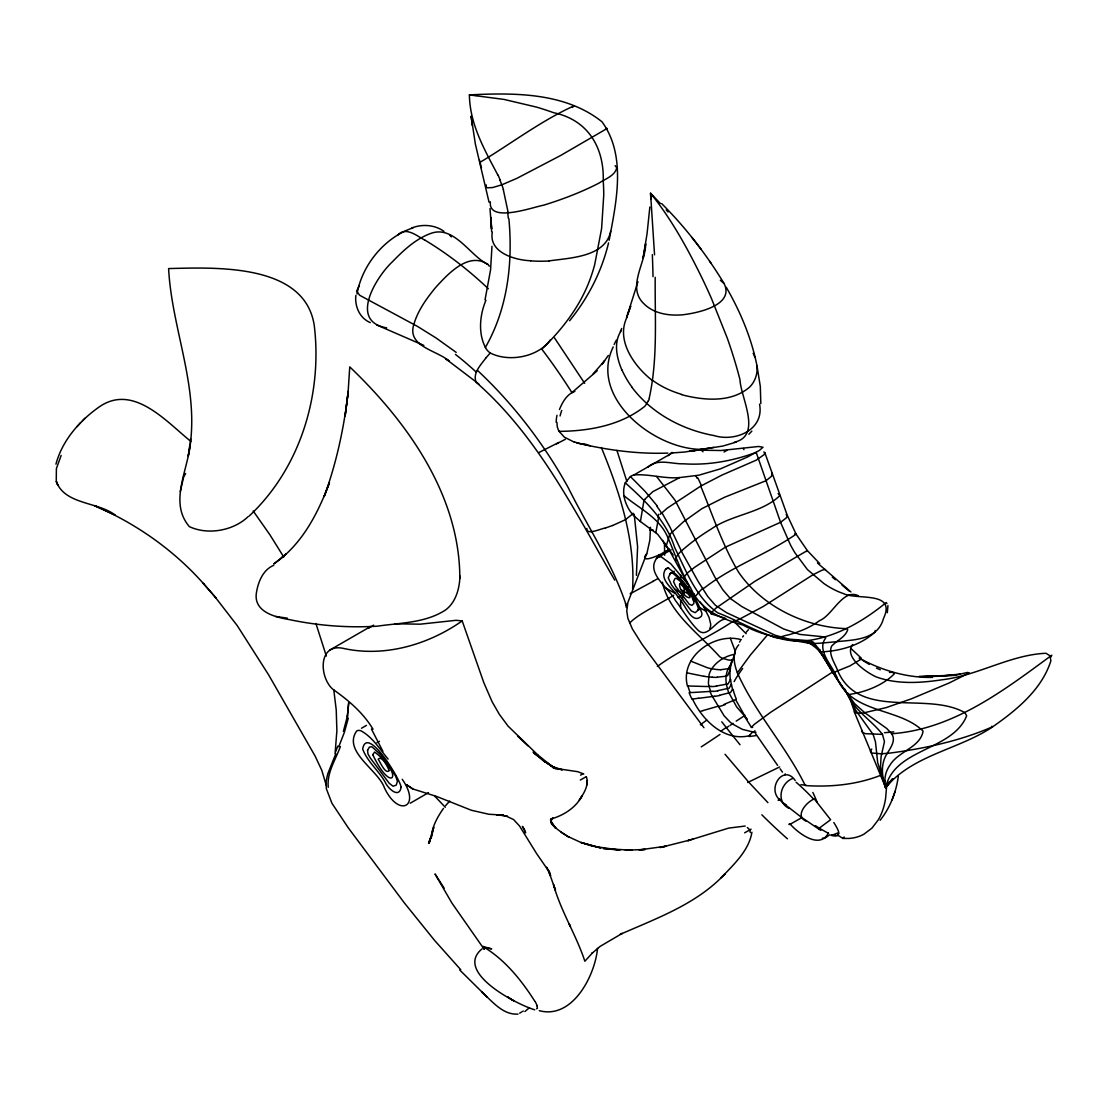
<?xml version="1.0" encoding="UTF-8"?>
<svg xmlns="http://www.w3.org/2000/svg" width="1108" height="1108" viewBox="0 0 1108 1108"><rect width="100%" height="100%" fill="white"/><g stroke="black" fill="none" stroke-linecap="round" stroke-linejoin="round"><path stroke-width="1.5" d="M886.926 603.583L886.22 602.517C862.966 621.533 836.111 637.1 805.765 640.881C773.924 643.623 746.39 623.679 717.832 612.862C695.935 597.572 686.087 570.731 674.675 547.546C666.282 520.732 645.521 501.093 625.286 482.811L630.383 476.523L645.147 491.426L657.321 506.037M610.66 231.35C605.384 257.07 570.163 257.859 549.139 260.879M491.98 246.267L490.567 269.853L485.027 299.88M885.721 784.464L885.652 787.58C912.438 755.31 957.104 749.853 991.023 727.956C1015.496 710.99 1041.603 690.215 1050.883 660.811L1049.982 655.77L1045.952 653.277C1010.274 654.814 978.253 675.34 942.797 679.675C920.803 682.999 897.438 684.619 876.137 676.891C866.428 672.445 843.299 656.919 852.648 644.551M664.648 555.219L664.454 542.601M861.581 730.13L862.287 732.374L865.514 733.676L882.48 734.41L884.461 741.668L881.095 756.556L880.528 766.487L881.996 775.586L885.652 787.58L892.923 778.979M357.025 293.994C361.997 264.854 385.002 237.015 413.284 227.777M886.649 785.974L885.597 798.494A109.9 63.447 60 0 1 878.242 819.92L871.954 828.119L863.963 834.172A100.482 58.018 60 0 1 848.783 838.451L842.883 838.424L837.44 834.933M355.876 295.393C354.56 306.307 359.754 318.273 370.307 322.608M281.654 557.615L286.224 553.972L273.828 563.903C301.93 544.61 317.761 513.793 329.422 482.756L324.159 496.564C336.61 462.632 344.2 426.995 348.272 391.124L345.114 416.206L348.106 392.163L349.754 366.9C407.481 421.996 459.903 495.595 459.82 578.514C459.1 590.093 455.277 602.655 445.665 609.899C425.666 623.07 400.251 622.793 377.357 626.172C347.954 627.987 318.481 625.688 289.645 619.663C276.127 617.35 254.757 612.433 256.183 594.622C257.527 583.293 262.513 569.941 273.745 565.302M673.138 555.025L657.736 534.319L640.424 521.549L643.928 500.705M597.531 948.379C594.996 975.788 572.448 1019.609 539.277 1010.676M335.253 751.543L336.874 730.74L336.236 709.923L333.757 689.619M730.31 669.384L727.707 675.506A13.102 4.598 10.2 0 1 726.045 676.199L725.948 679.273A31.218 29.708 44.9 0 0 726.516 684.495A39.251 37.104 47.5 0 0 727.471 688.802A45.096 41.619 52.2 0 0 728.939 693.096M636.394 575.315L637.599 546.756L634.205 514.209M189.8 444.862L188.208 456.136C201.836 392.218 171.851 331.514 168.61 268.565C215.561 267.457 304.866 263.136 314.257 325.503C322.58 394.379 300.42 468.061 249.092 516.106M649.856 206.988L647.086 233.511L643.097 257.998L645.673 243.746C645.715 263.399 626.366 287.457 644.136 303.966C654.039 313.702 668.761 315.877 682.071 314.852C696.724 313.259 734.826 305.545 724.147 283.62C706.53 254.618 685.7 227.528 661.642 203.581M632.599 589.165C635.355 540.288 619.774 492.201 601.339 447.521M348.674 703.068L347.316 717.001L348.701 702.666M561.174 832.26C584.401 846.512 549.679 826.707 551.064 821.984L555.648 828.133L551.424 822.676L551.382 818.757L550.385 819.975L553.127 818.078L551.078 819.02C563.75 815.322 575.661 807.815 582.06 795.932L579.304 800.045C583.847 793.48 589.165 785.198 586.423 776.93M586.852 784.976L587.323 780.544M875.209 630.507L875.057 632.017C860.93 644.911 841.041 651.019 821.928 651.809M649.219 398.174C657.958 358.646 654.786 317.497 655.202 277.305M741.39 639.731C714.743 631.879 679.675 656.725 687.417 685.963L705.477 686.489A35.262 10.9 1.2 0 0 708.94 686.434L711.364 686.351M751.916 832.233C749.022 849.947 734.992 863.243 723.109 875.749L725.006 873.852C696.766 904.045 657.099 918.103 620.203 934.376L622.294 933.365L600.079 946.412L591.991 953.323L592.531 952.825L584.858 961.245C576.229 934.944 560.883 911.385 553.501 884.586L555.468 890.25L548.682 871.276L550.634 875.569L546.535 867.273L549.72 872.536L536.715 853.769L519.527 826L513.572 819.546L505.982 816.028L496.481 814.726L503.323 815.1L488.919 814.269L471.343 810.253L436.76 796.5L412.785 788.938L406.345 784.602L412.785 788.938M190.618 438.699C190.022 467.424 167.654 501.273 189.357 526.619C207.75 535.33 233.373 530.787 248.053 516.702M898.297 776.5C896.095 792.317 890.153 807.746 880.126 820.266M735.13 653.221L729.576 667.805A15.831 7.147 23.4 0 1 728.025 668.706L720.865 669.689M887.3 612.738L887.951 605.55M609.151 240.242C616.311 202.113 626.657 155.535 601.976 121.783C565.177 92.393 514.181 92.657 469.404 94.9C469.806 124.539 484.695 149.982 497.977 175.299M492.312 232.14C488.503 252.541 515.068 260.242 530.787 260.754M180.285 491.55L183.582 477.257L185.632 473.504M828.355 833.147C819.74 849.573 798.633 833.535 790.239 824.214L788.938 824.56L789.616 823.632M55.94 464.169C62.228 440.596 79.388 420.888 99.041 407.038C133.168 383.022 166.255 421.608 190.756 441.316M655.867 532.491L658.72 516.951M430.278 838.728L429.128 843.327L433.754 827.26L431.137 838.41C431.746 827.371 437.203 817.261 443.477 808.397M732.305 689.73L730.56 692.486L719.452 695.284M343.397 731.349L347.51 715.768M608.541 242.901C601.755 271.418 588.071 298.052 569.595 320.752M348.327 718.053L344.325 732.457L338.743 746.778M786.015 804.851L782.206 802.344L779.547 798.757M731.183 684.647L729.106 688.207L717.61 690.672M730.463 679.509L728.108 683.899L716.336 686.018M430.666 837.191L428.561 843.382L430.5 838.451M892.106 799.865L895.112 791.389M627.821 314.035L630.701 306.182L626.532 317.705L637.959 281.709M763.758 452.022L764.908 452.549L764.118 454.654L756.265 460.152L721.779 475.166L700.713 486.093L667.307 508.115L660.368 514.209M625.286 482.811C621.436 492.672 624.912 503.891 630.812 512.187A18.808 8.878 56.7 0 0 633.61 515.497L640.424 521.549M550.33 339.962C538.128 356.97 509.071 362.607 490.151 352.953A17.839 16.786 88 0 1 486.343 349.075C477.783 334.519 479.626 315.268 485.913 300.31M559.457 409.544C562.435 402.176 566.908 394.088 574.886 391.373M490.359 201.808C487.977 223.691 533.724 206.877 543.529 205.215C562.518 199.371 581.174 192.28 598.86 183.18C605.093 178.984 614.926 175.895 616.782 167.779L615.148 165.632M334.907 753.412L337.843 746.113M820.834 830.363L819.2 829.352L820.432 827.274L830.612 819.712L814.283 798.937C806.389 801.887 794.048 816.541 806.458 821.277M808.895 642.183L808.715 642.598A27.16 3.185 -12.2 0 0 810.073 643.332L818.244 649.676M340.405 746.473C335.627 759.769 326.721 772.608 328.245 787.303M818.937 649.981L832.939 672.528A7.964 1.094 -27.6 0 0 832.897 672.625L822.621 655.645L814.699 645.396L808.66 641.961L794.935 640.092M486.329 184.939L485.913 186.809L487.312 187.82L492.672 187.543L501.744 184.842L516.799 178.388L560.454 155.591L607.184 128.445L606.076 128.597M727.665 669.578L731.751 662.778M335.793 753.772L327.677 774.077L326.126 781.334L326.348 788.744L331.998 803.383L348.258 827.801L404.171 902.688L434.516 940.346L460.748 969.708M1051.035 656.864L1051.769 655.202C1003.986 690.312 953.254 729.327 891.663 733.745L886.774 728.496L864.669 712.652L854.573 703.608L836.582 678.581L819.823 650.064L812.995 641.975L809.339 640.701L789.228 639.15L775.198 635.258L726.571 612.682L715.408 605.287L707.804 596.547L698.248 581.645L682.528 553.418L669.828 526.812L661.822 512.602M711.004 613.029L715.81 608.264A19.625 2.936 -31.1 0 1 717.472 607.059M620.328 331.583L621.726 328.453M61.148 455.43L56.397 468.573L56.273 480.387M486.121 357.621C481.149 364.601 472.174 373.202 476.232 382.329C537.754 436.303 574.456 510.469 614.732 580.149M887.079 784.533L885.652 787.58L877.716 762.803L875.445 741.723L873.132 734.479L855.875 710.533L847.329 693.83A56.494 9.446 -22.3 0 0 847.371 694.231C855.044 710.976 871.594 720.311 882.48 734.41M648.028 401.138L646.283 404.268A48.918 24.099 70.7 0 1 644.717 406.373C620.923 425.417 588.819 431.164 559.041 431.358M831.014 834.892L833.327 835.972L835.28 834.878M485.304 347.538C507.699 308.592 512.935 262.804 508.891 218.747M614.151 344.436L616.339 340.156M891.663 733.745C896.247 740.421 890.61 747.692 887.189 753.44C880.472 763.606 881.705 776.625 885.652 787.58L892.203 778.855M739.507 642.114L740.241 640.84M888.117 783.245L885.652 787.58L855.515 714.826L848.673 694.716M627.433 316.431C615.065 339.782 634.288 366.568 652.557 380.667M621.283 330.613C613.264 342.386 616.685 357.856 621.893 370.058M854.85 710.006L854.476 712.209M888.962 782.276L885.652 787.58L884.946 780.932M644.565 499.528L652.82 491.661L679.786 477.562L698.885 475.194L720.532 468.822L747.692 456.925L759.354 450.444L762.996 447.244L758.551 446.482L720.962 450.513L695.658 450.111M586.88 528.461C586.229 535.815 601.187 528.419 605.467 528.004M613.223 346.942C587.988 398.409 656.712 451.413 704.273 449.322L689.314 451.344L722.845 446.053L736.211 442.12M889.239 782.165L885.652 787.58C894.281 748.122 952.631 750.933 966.647 715.837L965.026 712.776C926.939 690.824 859.766 720.671 837.939 671.309C835.28 663.512 828.064 654.634 831.554 646.213C836.637 640.535 845.252 637.322 847.731 629.718L847.08 628.665C805.571 627.405 762.65 606.935 738.634 572.296C722.527 545.247 712.679 515.082 700.713 486.093M880.763 775.268C856.955 784.686 830.695 787.248 805.281 785.558C785.946 746.016 755.24 713.04 737.374 672.805L750.351 655.077L766.708 635.826M742.637 637.017L743.482 635.77M608.306 355.46L602.24 363.992L604.566 360.793L593.071 373.936M697.791 610.383L695.228 612.655L691.323 610.951L671.517 584.941L668.249 577.808L670.437 573.238A5.789 3.338 60 0 1 672.542 573.058C683.844 581.728 693.636 594.4 698.248 607.987A5.955 3.435 60 0 1 697.791 610.383L700.741 608.68M726.045 619.109C715.893 618.693 707.403 640.452 697.403 629.566C688.788 620.826 682.75 609.996 675.284 600.314C669.08 587.836 644.537 572.684 657.432 557.393A11.08 6.399 60 0 1 661.462 557.033L670.839 563.847L688.927 585.453M650.119 527.81L649.897 530.109L653.443 530.233M665.506 569.346C658.637 579.941 674.024 589.013 678.179 597.447C684.467 602.35 691.309 625.494 701.281 616.325A7.631 4.404 60 0 0 701.876 613.25C695.962 595.827 683.401 579.581 668.913 568.446A7.424 4.28 60 0 0 666.213 568.695L665.506 569.346L668.456 567.642M679.564 584.221C678.913 588.736 685.644 598.528 689.799 597.683A2.188 1.26 60 0 0 689.965 596.796L686.364 590.162L680.534 583.971A2.119 1.233 60 0 0 679.758 584.041L682.514 582.517M359.38 285.393L356.61 291.141L359.671 295.282L417.453 326.375L436.192 338.065L456.205 352.399M645.452 555.288C641.463 562.85 656.282 556.216 659.135 554.914M738.717 644.814C731.765 652.584 733.981 663.969 737.374 672.805M871.761 749.036L870.417 751.21L871.608 753.011L881.719 753.842M825.682 570.274L824.948 569.374L821.831 570.301L812.884 574.817L763.163 606.533L738.87 619.497M632.571 514.015L625.383 519.721L612.613 525.524M445.624 805.571L449.682 801.098M692.569 699.19C702.763 720.699 724.84 742.041 750.005 735.574M746.266 632.114L748.399 629.718M844.144 836.955L842.883 838.424M837.482 835.515L837.98 832.884L831.222 835.557M80.552 422.771L77.02 426.677M394.864 623.776L420.167 624.178L456.053 620.314L462.188 620.909C428.616 644.51 385.307 657.307 344.325 648.609C318.065 642.003 318.813 676.863 332.788 689.231C348.508 700.353 362.967 712.486 373.022 729.189M748.897 434.267L751.861 431.067M668.138 455.665L671.462 452.812M752.914 732.346L755.961 732.263M806.416 551.549L807.317 550.551L796.112 534.167L787.192 515.137L764.977 453.103M541.812 349.117C561.673 330.018 579.041 307.678 589.096 281.82A287.858 166.2 60 0 0 594.705 264.604L601.602 228.594L603.749 194.994A241.669 139.525 60 0 0 603.237 180.756C604.206 147.295 587.752 119.719 553.571 112.697A447.632 258.441 60 0 0 536.646 107.13L504.001 99.415L469.404 94.9L477.105 95.413M820.294 650.216L819.574 651.31L820.945 651.781M646.075 554.609L646.795 553.889M397.827 234.979C405.86 226.309 417.024 236.018 424.738 240.09M82.518 420.735L85.371 417.938M597.212 370.778L571.839 392.675M720.893 877.855L722.845 875.999M647.737 467.313C657.335 458.019 672.099 464.28 683.705 463.809C708.358 465.471 733.094 460.886 756.182 452.383L780.558 522.297L790.323 544.624A89.166 51.48 60 0 0 794.81 552.615L807.427 569.581L823.95 583.57A90.773 52.408 60 0 0 843.216 593.5C856.941 600.467 896.732 590.439 883.478 618.527C877.522 640.535 853.118 639.801 834.878 641.851C827.108 642.529 819.311 643.513 811.499 643.526M829.629 834.878L824.629 838.34L822.385 838.23M368.452 628.375L373.645 625.147M524.86 1011.535L529.444 1007.712M837.911 835.501L835.169 836.111L833.825 834.975M580.315 780.032L586.229 776.694M482.077 948.864C453.768 971.938 516.273 1004.333 534.749 1009.817M744.631 832.814L751.127 829.186M717.444 607.059L755.019 581.229L807.317 550.551L819.712 563.598M736.197 721.114L745.061 715.339M698.705 698.317L712.458 696.516L724.12 715.81L730.02 722.042L732.25 723.843L732.997 723.33M725.657 728.316L728.884 726.128M630.854 593.251L630.203 593.777L653.263 581.257M580.592 775.143L582.642 774.007M795.212 780.544C784.076 764.021 767.179 787.151 778.993 799.173M792.663 778.481C780.323 783.162 775.822 801.86 789.048 808.397M833.105 671.683L770.683 712.278L754.091 724.507L751.432 727.444L752.651 727.402M665.991 551.313L663.387 552.823M800.738 818.23L790.239 824.214M706.752 720.158L700.381 724.729L701.516 724.715M519.652 1013.155L521.286 1012.2M480.512 162.017C508.918 145.148 541.84 120.218 574.096 105.856M539.028 452.452L558.681 442.521M329.588 650.188L370.654 626.477M748.385 782.082L747.775 782.456L779.658 766.944M630.438 476.648A43.655 22.936 67.4 0 1 634.178 474.806L672.958 452.549M727.236 450.153L723.995 452.022M361.513 728.247L366.443 725.394M656.365 558.363L671.157 549.831M669.883 573.75L674.315 571.188M686.212 588.5L692.029 597.06L693.927 602.17A4.044 2.341 60 0 1 693.622 603.791L691.877 605.342L689.218 604.179L675.755 586.492L673.525 581.645L675.021 578.542A3.933 2.271 60 0 1 676.448 578.404L679.786 580.827L686.212 588.5L689.162 586.797M681.365 593.791L684.315 592.087M678.179 597.447L681.129 595.744M410.251 803.203L428.519 792.635M673.706 595.231C660.326 603.957 638.651 613.472 629.76 622.987M522.228 1011.659L523.253 1011.064M376.914 742.706L379.435 741.28M733.538 620.992C709.342 637.294 679.536 649.939 657.363 666.462M738.371 619.746L733.911 621.477L746.141 633.679M724.203 704.3L735.587 699.619L744.119 714.688M693.276 838.964L687.777 840.709L728.593 828.119L745.199 826.042M700.117 711.502L702.915 710.644M718.773 706.031L706.599 709.549A45.691 5.914 -16.5 0 0 702.874 710.574M411.941 227.888C422.342 223.899 434.765 224.758 443.934 231.337M689.896 840.03L661.365 847.246L659.897 847.481L666.296 846.18L639.039 849.933L645.202 849.462L625.327 850.238L631.948 850.265L603.348 848.493L619.968 850.155L592.392 846.124L580.869 842.495L600.91 848.022L580.578 842.315L568.515 836.762M734.341 442.217C762.595 435.776 740.656 397.384 739.992 379.739A324.021 187.1 60 0 0 727.25 338.051L711.447 298.481A392.329 226.517 60 0 0 701.198 276.349C686.822 247.25 671.046 218.539 650.548 193.235L650.908 199.385M676.586 560.62C673.041 560.108 679.218 552.601 681.323 551.078C690.478 542.878 700.491 535.621 710.962 529.195C731.903 514.347 761.528 513.295 779.88 495.595L778.121 493.6M713.732 447.383L684.758 452.022L672.459 452.923M726.072 676.212L717.195 677.182M960.179 674.066L939.252 676.226L921.607 676.753L955.29 675.271L967.464 672.445L969.278 672.861L949.404 682.874L911.469 698.802L886.095 707.638L864.669 712.652M859.212 658.083C880.999 670.174 906.773 678.013 932.52 677.376M688.345 584.553L683.719 577.503L687.168 573.168L694.841 567.144L725.532 547.075L780.558 522.297L786.181 518.018L787.206 516.356L786.209 514.458M733.247 654.565C724.715 656.462 716.641 661.476 711.738 668.817A28.794 24.293 42.8 0 0 709.078 674.675L708.4 682.763A30.844 26.135 41.5 0 0 708.954 686.448M714.757 696.143L712.458 696.516M889.489 672.418L892.605 672.293L894.267 673.872C882.938 685.45 863.797 692.805 847.62 694.633A32.478 5.415 -22.7 0 1 847.385 694.231L832.939 672.528M756.03 735.601L749.188 736.529M634.219 474.903C649.426 473.822 664.468 479.002 679.786 477.562M732.831 659.966L731.986 660.063A39.542 22.825 60 0 1 728.413 660.008L722.125 658.166A20.013 11.551 59.9 0 1 719.646 656.67C699.411 634.011 668.983 612.946 662.376 582.171M712.763 691.267L694.564 692.389A107.365 27.589 -3.6 0 0 689.564 692.639M887.189 753.44C923.006 748.883 959.251 741.28 992.283 726.89L991.826 726.211M794.658 533.834L796.112 534.167C767.318 554.18 732.485 565.953 704.342 587.946C700.173 588.251 693.58 601.519 694.342 594.054M955.29 675.271L919.321 676.365M667.889 453.089C637.585 454.211 607.309 450.07 577.85 443.145M785.267 773.869L784.699 775.032M517.99 1014.111C502.603 1015.039 492.298 1001.272 481.841 992.089L487.312 997.269L459.765 970.026M712.264 677.126L708.608 676.877A30.484 11.869 11.7 0 1 703.954 676.282M725.131 618.153L711.031 613.86A22.34 3.712 -28.7 0 1 710.92 613.07M586.631 444.46L582.157 444.003M386.623 327.843C348.3 321.32 376.637 276.321 392.772 261.405C403.963 249.854 416.345 238.317 431.857 233.054C454.529 225.727 470.498 256.211 487.922 264.438L489.404 266.225M275.684 616.45L287.318 618.153M753.218 732.042L742.291 729.341L732.25 723.843M703.954 676.323L686.641 672.764M810.197 643.388C787.303 639.358 763.883 636.574 742.969 625.037C721.765 619.04 700.228 610.009 690.824 588.306C680.811 572.213 675.201 554.014 667.528 536.826C659.274 517.63 639.191 508.434 623.956 495.664M576.492 442.784L590.287 445.748M502.769 815.308L507.409 816.347L505.982 816.028M803.743 641.172L814.297 645.271L821.499 652.57M681.489 394.67C703.594 400.445 731.169 403.077 749.7 387.024C755.213 381.471 757.858 373.451 756.986 365.709C751.404 338.009 740.366 311.653 726.239 287.235M376.803 325.004L423.852 345.433M574.096 442.05L564.332 437.148L558.917 431.137M583.764 774.007L577.767 771.694L553.321 768.052L562.365 769.825L552.103 766.473L554.222 767.512L544.513 761.404L555.33 768.536L545.856 761.999L553.391 767.525L537.422 754.617M690.755 661.116L707.347 667.722A24.431 11.385 24.3 0 0 710.63 668.567L716.336 669.467A39.403 18.143 24 0 0 720.92 669.758M876.497 668.124L880.306 669.8M478.85 384.033L445.513 358.673L449.114 361.028C437.009 350.308 406.608 346.582 413.866 324.284C417.896 310.517 426.483 298.62 435.486 287.664C447.674 274.285 468.546 251.114 487.922 264.438M418.879 343.341L421.206 344.574M832.967 672.778L849.919 665.908L860.944 659.288L861.29 658.138L851.553 649.066M681.365 589.927L689.134 594.4M674.855 589.248L680.312 592.392M693.386 599.94L696.004 601.464M665.825 588.057L675.104 593.417M700.45 608.057L706.322 611.436M869.212 664.398L862.523 660.23M819.2 829.352L801.375 817.261L783.231 803.134M712.43 614.289L705.796 608.888L699.702 601.672M859.448 658.014L861.498 659.495M720.339 280.269L724.147 283.62M533.017 752.124L539.25 757.124M832.33 577.199L835.515 579.747M533.737 752.415L544.61 761.667L534.056 752.9L539.042 756.93M817.469 563.016L850.944 591.963M841.928 584.982L849.157 591.076M858.229 595.675C842.8 588.265 832.427 615.674 819.505 620.646C810.35 627.433 799.644 631.726 788.744 634.787C783.217 635.493 776.085 640.147 771.099 635.521M747.346 827.538L749.507 829.504L750.338 832.551M747.346 719.189L736.723 707.015L729.064 693.04M462.188 620.909L483.864 682.777L492.118 701.752L499.376 714.383L508.06 726.114L537.754 754.894M477.326 370.266C513.655 404.198 544.153 444.211 568.224 487.659C587.614 526.688 612.461 563.612 626.172 605.079M517.796 736.266L527.976 745.836M701.683 450.43L703.026 451.787M767.913 802.649L748.676 782.096L725.02 754.257M434.613 796.029L445.305 807.289M660.437 203.54L650.548 193.235L654.551 254.854M656.573 476.482L675.049 500.248L714.965 577.323L722.901 589.885L730.31 598.486L741.958 606.658L783.564 628.942L799.671 634.385L824.144 636.865L825.779 637.848C815.765 650.825 833.465 666.033 837.329 678.788C852.828 714.051 899.156 707.541 923.089 731.141C920.277 747.692 897.909 751.376 889.876 765.309A198.748 71.438 15.3 0 0 884.918 780.918M203.36 583.473L215.672 597.6L203.36 583.473L204.371 584.609C174.247 550.33 136.229 523.599 94.374 505.608L115.093 515.068C98.141 501.702 64.693 504.832 56.314 481.412L57.893 485.304L56.314 481.412M666.185 209.883L668.055 212.03M449.806 235.187L451.316 236.918M215.035 596.893L237.251 625.646L268.69 674.966L315.046 755.947L321.763 770.24L326.306 785.447M631.976 387.343C651.601 413.436 682.389 429.821 714.175 435.61C735.283 442.147 764.465 429.959 759.562 404.171M444.156 888.117L435.029 873.977L451.925 903.075L484.03 949.044M662.598 540.427L670.825 552.892L684.453 577.808M388.132 759.119C379.739 749.146 372.593 737.083 360.862 730.754A11.108 6.413 60 0 0 356.596 731.086C342.538 751.543 378.313 769.963 384.531 788.051C398.825 818.133 421.4 806.61 402.218 779.27M692.043 237.555L701.184 249.355M703.954 727.721L641.989 644.219L632.336 628.887L627.862 618.306L626.768 611.02L627.89 602.447L647.058 552.74L649.87 540.053L650.479 527.297M554.526 337.954L584.664 383.299M253.192 510.982L269.867 534.735L283.731 556.964M780.046 768.772L782.483 772.151M823.175 654.814L824.92 657.252M777.636 765.393L755.324 733.247M837.052 677.75L833.216 672.085M751.432 727.347L744.396 716.197M709.632 261.1L711.101 263.385M844.31 688.497L845.889 691.06M743.219 448.449L743.953 449.668M534.735 1001.133C521.259 979.915 504.625 959.334 482.756 946.426L491.661 948.891L484.473 947.534L484.141 949.168M703.566 606.519L709.092 617.53L710.657 623.901A11.385 6.579 60 0 1 709.785 628.485M735.352 651.559L730.338 638.263M371.457 729.064L382.883 751.321M569.623 924.931L570.44 926.468L569.055 923.864M695.866 475.789L697.14 478.324M753.163 353.286L755.005 357.469M771.847 473.061L771.597 476.177L766.113 480.678L724.59 497.243L701.973 508.627L683.498 521.743L670.257 533.973A24.196 5.471 -28 0 0 669.537 535.178L666.324 545.593A9.806 3.13 -42.5 0 0 666.296 546.119M499.985 180.119L501.744 184.842M315.905 623.458L326.348 656.061M616.921 450.416L626.906 481.551M536.812 1005.441L537.449 1008.225L536.591 1008.751M503.309 189.607L508.17 212.528M489.044 202.182L475.374 144.123L471.108 116.118L472.34 125.703M479.529 160.203L481.44 167.917M550.814 819.948L551.424 822.676M756.986 365.709L760.31 386.47L760.822 403.561M625.521 603.237L626.339 607.516M489.985 208.567L491.578 229.051L490.941 217.445L491.19 221.711M491.329 224.425L491.62 231.572M459.792 575.841L459.82 578.514M684.218 587.406L684.218 593.694M682.583 582.379L682.583 583.944M682.583 595.467L682.583 599.511M680.631 574.913L680.631 579.069M680.631 600.813L680.631 607.71M556.922 422.3L557.199 426.164A16.232 15.941 45.8 0 0 558.986 431.109M671.434 452.784A43.586 26.786 54.8 0 1 671.947 452.452M854.448 712.209A54.929 7.437 -19.1 0 0 857.412 713.123A59.929 8.545 -19.9 0 0 861.055 713.026M794.824 640.133A30.622 7.271 -15.5 0 1 794.381 639.856M832.787 672.237A20.733 3.462 -21.3 0 1 833.285 671.67M847.662 693.442A91.244 15.152 -22.7 0 1 847.786 692.943M812.316 643.097A32.991 4.044 -12.1 0 1 811.416 643.056M812.926 643A36.481 5.249 -15.5 0 1 812.275 643M644.067 500.747A42.326 23.933 10.8 0 1 644.759 499.583M657.93 517.062A31.606 12.59 -9.9 0 1 658.831 514.278M864.254 712.887A73.557 12.687 -23.5 0 1 860.639 713.233M893.768 731.834A249.909 76.355 -29.9 0 1 884.475 732.693M887.48 753.288A102.476 19.986 -18.8 0 1 881.982 753.703M656.989 506.398A134.719 110.052 -82.8 0 1 661.434 512.962M820.654 651.947A12.119 0.817 -4.5 0 1 819.975 651.878M697.86 477.977A104.387 76.286 62.5 0 1 701.461 485.83M560.08 415.971A37.714 30.096 -72.5 0 1 561.742 410.472M486.26 357.607A56.743 18.587 -42.4 0 1 490.276 352.967M577.891 442.923A39.389 32.769 20.6 0 1 574.166 441.829M556.202 422.314A32.617 32.104 -57.8 0 1 556.978 415.306M681.655 394.365A77.075 51.827 5.7 0 1 652.82 380.501M649.385 398.478A42.907 18.933 78.5 0 1 648.166 401.415M652.349 254.605A424.17 126.27 87 0 1 653.014 276.668M632.114 387.301A117.102 81.244 16.7 0 1 622.004 370.044M633.056 513.198A33.088 7.95 -20.8 0 1 632.474 514.043M424.752 240.021A323.148 186.601 60 0 1 460.9 265.006A305.739 176.477 60 0 1 488.351 288.759M612.572 525.469A33.088 7.507 -19.7 0 1 605.494 527.92M455.457 354.408A251.433 169.219 56 0 1 476.301 372.163M690.132 692.528A49.749 43.115 42.3 0 1 687.943 685.894M692.14 699.37A66.729 60.538 34.6 0 1 689.134 692.805M692.528 699.093A73.377 14.93 -7.9 0 1 698.705 698.22M721.045 731.045A78.142 6.925 -34.9 0 1 726.003 727.665M736.294 699.106A59.001 45.137 80.1 0 1 733.08 689.481M732.623 689.619A54.638 43.669 81 0 1 731.529 684.578M731.363 684.619A56.176 45.982 81.2 0 1 730.643 679.495M730.269 679.523A48.572 40.4 81.1 0 1 730.103 669.357M730.324 669.398A38.406 31.439 81.6 0 1 732.153 659.648M796.112 782.262A36.647 5.914 45.2 0 1 813.341 798.84M833.812 822.524A62.837 8.462 46.9 0 1 838.853 833.784M669.315 549.014A37.686 14.293 -13.1 0 1 658.997 554.97M657.626 578.722A69.139 2.922 -28.3 0 1 652.792 581.451M787.442 838.811A244.12 102.573 49.2 0 1 761.847 814.795M710.657 691.447A40.234 33.919 42.3 0 1 709.189 686.434M712.209 696.6A54.292 47.048 38.6 0 1 710.131 691.558M732.208 723.981A64.749 7.05 -35.2 0 1 730.117 725.421M753.634 732.125A32.741 7.451 -43.6 0 1 754.95 730.781M726.197 676.24A25.747 23.767 59.7 0 1 727.748 669.62M717.361 677.348A41.135 15.54 11.4 0 1 712.402 677.293M716.599 686.24A41.661 12.202 1 0 1 711.544 686.6M719.771 695.464A39.126 7.728 -8.3 0 1 714.923 696.364M725.103 704.674A39.68 5.637 -17.1 0 1 719.009 706.641M719.978 734.452A64.361 2.078 -34.8 0 1 701.267 746.861M749.396 735.657A44.971 13.781 -41.9 0 1 750.116 734.798M750.005 734.881A18.988 5.18 -42.7 0 1 752.36 732.277M778.301 800.433A14.349 1.537 30 0 1 781.154 800.668M828.632 833.313A67.214 6.787 38.1 0 1 815.377 825.64M549.083 260.989A77.643 33.475 -11.8 0 1 530.704 260.851M507.603 212.099A130.093 53.101 66.2 0 1 508.337 218.304M501.882 184.842A46.425 15.941 68 0 1 503.447 189.648M573.889 105.98A67.907 2.618 -29.8 0 1 572.24 107.462M541.798 349.131A356.97 206.102 60 0 1 571.922 392.62M565.357 439.294A47.63 1.33 -27.7 0 1 556.507 443.851M498.101 175.161A36.37 10.235 68.4 0 1 500.151 180.05M734.147 681.6A65.884 8.393 -47.4 0 1 742.665 668.47M812.843 792.442A66.951 11.911 58.7 0 1 817.164 802.261M806.112 785.281A62.145 13.559 -8 0 1 800.973 784.616M717.901 690.866A40.428 9.861 -3.8 0 1 712.943 691.489M740.033 744.728A418.118 112.047 50.4 0 1 721.779 721.82M535.15 1001.549A64.555 7.922 48 0 1 537.089 1005.718M372.787 754.687C391.955 795.558 405.002 774.88 374.601 752.027L372.787 754.687M367.551 750.393L367.967 753.925L370.114 757.747L389.213 783.259L393.063 786.237L396.207 785.156L397.426 781.362L395.639 776.057L380.653 754.728L371.928 746.778L369.38 747.097L367.551 750.393M401.096 787.303C399.032 799.339 387.371 787.802 385.085 781.929C378.479 770.462 367.33 761.57 362.676 749.105C366.762 724.203 400.75 779.921 401.096 787.303M389.185 770.545C385.515 774.88 380.349 762.221 378.16 759.243C381.9 754.811 387.703 767.068 389.185 770.545M513.53 1000.704L507.824 997.089L513.53 1000.704M545.413 762.235L542.948 760.199L545.413 762.235M555.524 827.815L550.87 821.79L555.607 827.953M524.361 829.38L522.408 826.388L525.594 832.884L524.361 829.38"/></g></svg>
